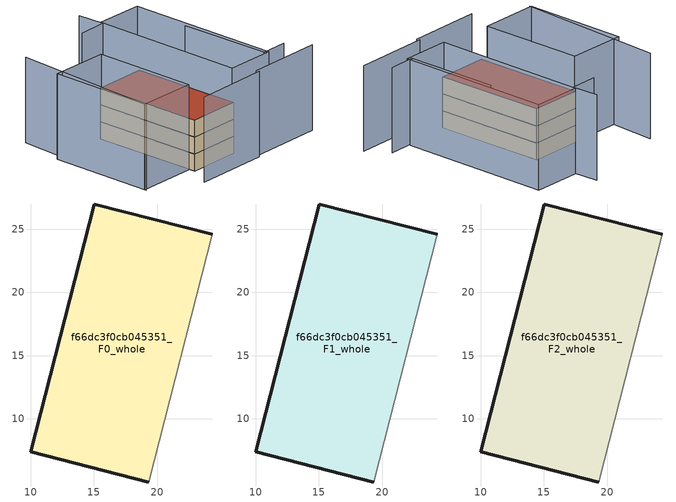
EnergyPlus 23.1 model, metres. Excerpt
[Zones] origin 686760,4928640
f66dc3f0cb045351_F0_whole
 floor ground (EU_floor_Construction): 19.32,5.01 24.38,24.58 15.05,26.99 9.99,7.42 z0
 wall outside (EU_wall_Construction): 19.32,5.01 9.99,7.42 15.05,26.99 24.38,24.58 z0:3
 wall adiabatic (EU_wall_Construction): 24.38,24.58 19.32,5.01 z0:3
f66dc3f0cb045351_F1_whole
 floor to f66dc3f0cb045351_F0_whole (EU_floor_Construction): 19.32,5.01 24.38,24.58 15.04,26.99 9.99,7.42 z3
 wall outside (EU_wall_Construction): 19.32,5.01 9.99,7.42 15.05,26.99 24.38,24.58 z3:6
 wall adiabatic (EU_wall_Construction): 24.38,24.58 19.32,5.01 z3:6
f66dc3f0cb045351_F2_whole
 floor to f66dc3f0cb045351_F1_whole (EU_floor_Construction): 19.32,5.01 24.38,24.58 15.04,26.99 9.99,7.42 z6
 wall outside (EU_wall_Construction): 19.32,5.01 9.99,7.42 15.05,26.99 24.38,24.58 z6:9
 wall adiabatic (EU_wall_Construction): 24.38,24.58 19.32,5.01 z6:9
 roof outside (EU_roof_Construction): 24.38,24.58 19.32,5.01 9.99,7.42 15.05,26.99 z9
shading: 19.84,1.23 33.45,-2.16 / 6.52,4.09 19.9,0.71 / 32.04,2.31 27.31,3.51 / 27.31,3.51 31.44,19.77 / 8.35,37.11 -0.4,11.1 / 27.5,36.85 26.34,32.11 / 26.34,32.11 21.33,33.33 / 35.19,30.26 27.7,2.85 / 27.7,2.85 19.12,5.2 / 19.12,5.2 26.61,32.6 / 26.61,32.6 35.19,30.26 / 14.94,26.75 10.04,8.56 / 10.04,8.56 -0.31,11.35 / -0.31,11.35 4.59,29.53 / 4.59,29.53 14.94,26.75 z0:15
[Building]
EU S2 Campaign: North Axis=0; Terrain=City; Solar Distribution=FullExterior
[Site:Location]
Bologna: Latitude=44.5; Longitude=11.25; Time Zone=1; Elevation=37
[SizingPeriod:WeatherFileDays]
AnnualSizingPeriod: Begin Month=1; Begin Day of Month=1; End Month=12; End Day of Month=31; Day of Week for Start Day=Monday; Use Weather File Daylight Saving Period=No; Use Weather File Rain and Snow Indicators=No
[MATERIAL]
EU_InternalMass_Material: Roughness=MediumRough; Thickness=0.1; Conductivity=1; Density=1800; Specific Heat=900; Thermal Absorptance=0.9; Solar Absorptance=0.7; Visible Absorptance=0.7
[MATERIAL:NOMASS] Roughness=MediumRough; Thermal Absorptance=0.9; Solar Absorptance=0.7; Visible Absorptance=0.7
Name | Thermal Resistance
EU_wall_NoMass | 0.937881
EU_roof_NoMass | 0.548572
EU_floor_NoMass | 0.71348
[CONSTRUCTION]
EU_wall_Construction: EU_wall_NoMass
EU_roof_Construction: EU_roof_NoMass
EU_floor_Construction: EU_floor_NoMass
EU_InternalMass_Construction: EU_InternalMass_Material
[ZONE] Type=1; Multiplier=1; Ceiling Height=autocalculate; Floor Area=autocalculate; Part of Total Floor Area=Yes
Name | Volume
f66dc3f0cb045351_F0_whole | 584.3
f66dc3f0cb045351_F1_whole; f66dc3f0cb045351_F2_whole | 584.301
[INTERNALMASS] Construction=EU_InternalMass_Construction; Surface Area=194.767
Name | Zone or ZoneList
f66dc3f0cb045351_F0_whole_EU_InternalMass | f66dc3f0cb045351_F0_whole
f66dc3f0cb045351_F1_whole_EU_InternalMass | f66dc3f0cb045351_F1_whole
f66dc3f0cb045351_F2_whole_EU_InternalMass | f66dc3f0cb045351_F2_whole
[OTHEREQUIPMENT] Fuel Type=Electricity; Design Level Calculation Method=Watts/Area; Power per Zone Floor Area=1; Fraction Latent=0; Fraction Radiant=0; Fraction Lost=0; Carbon Dioxide Generation Rate=0; EndUse Subcategory=EU_Step8_InternalGains
Name | Zone or ZoneList or Space or SpaceList | Schedule
EU_Step8_InternalGain_f66dc3f0cb045351_F0_whole_f000 | f66dc3f0cb045351_F0_whole | EU_Step8_GainSchedule_f66dc3f0cb045351_F0_whole_f000
EU_Step8_InternalGain_f66dc3f0cb045351_F1_whole_f000 | f66dc3f0cb045351_F1_whole | EU_Step8_GainSchedule_f66dc3f0cb045351_F1_whole_f000
EU_Step8_InternalGain_f66dc3f0cb045351_F2_whole_f000 | f66dc3f0cb045351_F2_whole | EU_Step8_GainSchedule_f66dc3f0cb045351_F2_whole_f000
[ZONEVENTILATION:DESIGNFLOWRATE] Schedule=EU_AlwaysOn; Design Flow Rate Calculation Method=AirChanges/Hour; Air Changes per Hour=0.687892; Ventilation Type=Natural; Fan Pressure Rise=0; Fan Total Efficiency=1; Constant Term Coefficient=1; Temperature Term Coefficient=0; Velocity Term Coefficient=0; Velocity Squared Term Coefficient=0; Minimum Indoor Temperature=-100; Maximum Indoor Temperature=100; Delta Temperature=-100; Minimum Outdoor Temperature=-100; Maximum Outdoor Temperature=100; Maximum Wind Speed=40
Name | Zone or ZoneList or Space or SpaceList
EU_ConstantAir_f66dc3f0cb045351_F0_whole | f66dc3f0cb045351_F0_whole
EU_ConstantAir_f66dc3f0cb045351_F1_whole | f66dc3f0cb045351_F1_whole
EU_ConstantAir_f66dc3f0cb045351_F2_whole | f66dc3f0cb045351_F2_whole
[HVACTEMPLATE:THERMOSTAT] Constant Heating Setpoint=20; Constant Cooling Setpoint=50
EU_HeatOnly_f66dc3f0cb045351_F0_whole; EU_HeatOnly_f66dc3f0cb045351_F1_whole; EU_HeatOnly_f66dc3f0cb045351_F2_whole
[HVACTEMPLATE:ZONE:IDEALLOADSAIRSYSTEM] System Availability Schedule=EU_AlwaysOn; Maximum Heating Supply Air Temperature=50; Minimum Cooling Supply Air Temperature=13; Maximum Heating Supply Air Humidity Ratio=0.0156; Minimum Cooling Supply Air Humidity Ratio=0.0077; Heating Limit=NoLimit; Cooling Limit=NoLimit; Heating Availability Schedule=EU_AlwaysOn; Cooling Availability Schedule=EU_CoolingOff; Dehumidification Control Type=ConstantSensibleHeatRatio; Cooling Sensible Heat Ratio=0.7; Dehumidification Setpoint=60; Humidification Control Type=None; Humidification Setpoint=30; Outdoor Air Method=None; Outdoor Air Flow Rate per Person=0.00944; Outdoor Air Flow Rate per Zone Floor Area=0; Outdoor Air Flow Rate per Zone=0; Demand Controlled Ventilation Type=None; Outdoor Air Economizer Type=NoEconomizer; Heat Recovery Type=None; Sensible Heat Recovery Effectiveness=0.7; Latent Heat Recovery Effectiveness=0.65
Name | Template Thermostat
f66dc3f0cb045351_F0_whole | EU_HeatOnly_f66dc3f0cb045351_F0_whole
f66dc3f0cb045351_F1_whole | EU_HeatOnly_f66dc3f0cb045351_F1_whole
f66dc3f0cb045351_F2_whole | EU_HeatOnly_f66dc3f0cb045351_F2_whole
[SIZING:ZONE] Zone Cooling Design Supply Air Temperature Input Method=SupplyAirTemperature; Zone Cooling Design Supply Air Temperature=13; Zone Heating Design Supply Air Temperature Input Method=SupplyAirTemperature; Zone Heating Design Supply Air Temperature=50; Zone Cooling Design Supply Air Humidity Ratio=0.008; Zone Heating Design Supply Air Humidity Ratio=0.008; Cooling Design Air Flow Method=DesignDay; Cooling Design Air Flow Rate=0; Cooling Minimum Air Flow per Zone Floor Area=0.000762; Cooling Minimum Air Flow=0; Cooling Minimum Air Flow Fraction=0.2; Heating Design Air Flow Method=DesignDay; Heating Design Air Flow Rate=0; Heating Maximum Air Flow per Zone Floor Area=0.002032; Heating Maximum Air Flow=0.141576; Heating Maximum Air Flow Fraction=0.3; Account for Dedicated Outdoor Air System=No; Dedicated Outdoor Air System Control Strategy=NeutralSupplyAir; Dedicated Outdoor Air Low Setpoint Temperature for Design=autosize; Dedicated Outdoor Air High Setpoint Temperature for Design=autosize; Zone Load Sizing Method=Sensible Load Only No Latent Load; Zone Latent Cooling Design Supply Air Humidity Ratio Input Method=HumidityRatioDifference; Zone Cooling Design Supply Air Humidity Ratio Difference=0.005; Zone Latent Heating Design Supply Air Humidity Ratio Input Method=HumidityRatioDifference; Zone Humidification Design Supply Air Humidity Ratio Difference=0.005
f66dc3f0cb045351_F0_whole; f66dc3f0cb045351_F1_whole; f66dc3f0cb045351_F2_whole
[SCHEDULE:CONSTANT]
Name | Hourly Value
EU_AlwaysOn | 1
EU_CoolingOff | 0
[SCHEDULE:FILE] Column Number=1; Rows to Skip at Top=0; Number of Hours of Data=8760; Column Separator=Comma; Interpolate to Timestep=No; Minutes per Item=60; Adjust Schedule for Daylight Savings=Yes
Name | File
EU_Step8_GainSchedule_f66dc3f0cb045351_F0_whole_f000 | ../../schedules/f66dc3f0cb045351/f66dc3f0cb045351_F0_whole_f000_gain.csv
EU_Step8_GainSchedule_f66dc3f0cb045351_F1_whole_f000 | ../../schedules/f66dc3f0cb045351/f66dc3f0cb045351_F1_whole_f000_gain.csv
EU_Step8_GainSchedule_f66dc3f0cb045351_F2_whole_f000 | ../../schedules/f66dc3f0cb045351/f66dc3f0cb045351_F2_whole_f000_gain.csv
